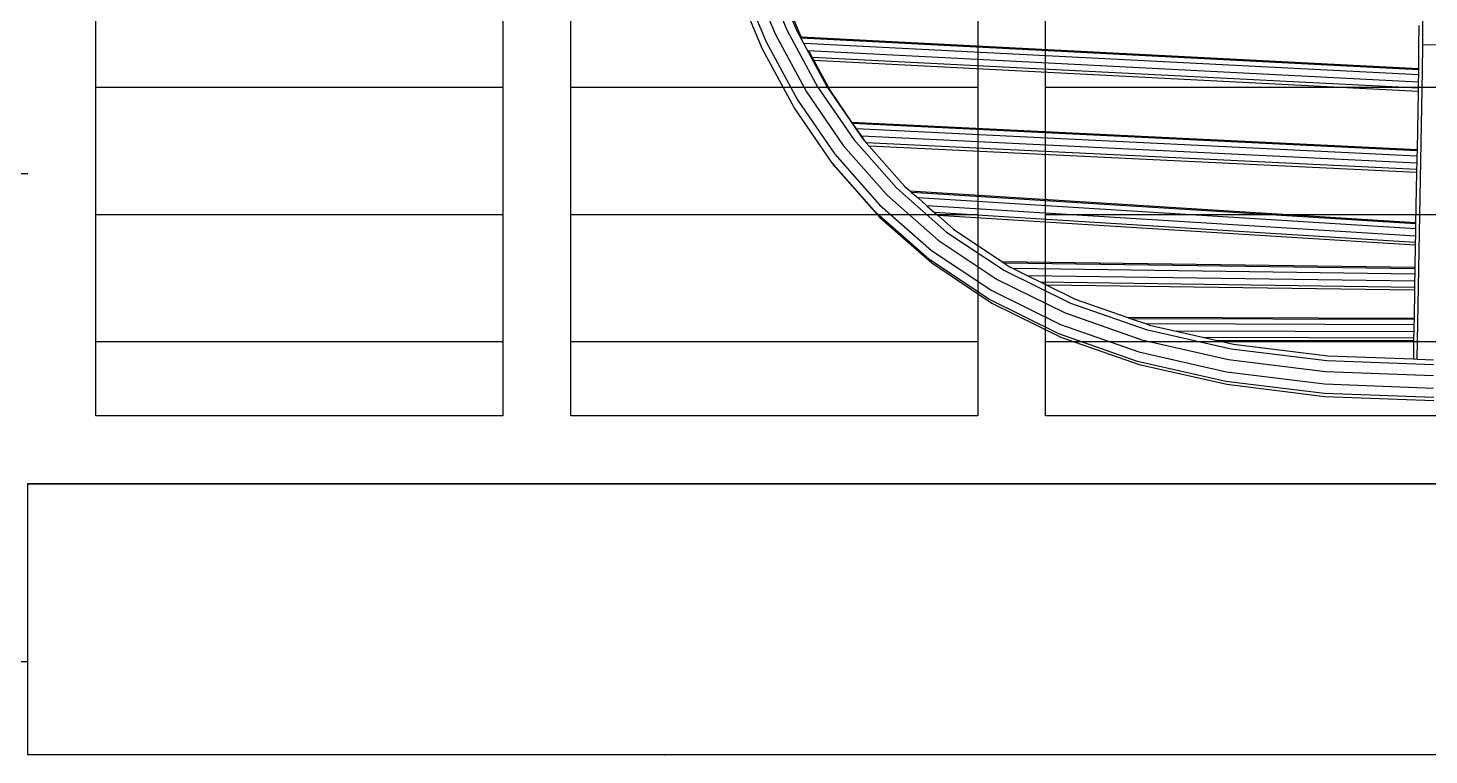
# Model space of a CAD drawing. Header units: millimetres. Extents: x -12551121 to 353735, y 112272 to 285506.
# Drawn here: x 101067 to 102100, y 169851 to 170388 of the extents above; entities that cross this region are included whole.
import ezdxf

# ---------------------------------------------------------------- set-up
doc = ezdxf.new("R2010")
doc.units = ezdxf.units.MM
doc.header["$MEASUREMENT"] = 0
for name, color, linetype in [('+AT9-HATCH', 8, 'Continuous'), ('+AT9_Hardscape', 1, 'Continuous'), ('SHEARWALL L9-L28', 4, 'Continuous')]:
    doc.layers.add(name, color=color, linetype=linetype)

# ---------------------------------------------------------------- blocks, each defined once
blk = doc.blocks.new('cof')
at = {"layer": '+AT9_Hardscape', "color": 1}
for p, q in [((-485.9, -1153.6), (-467, -1198.5)), ((-478.8, -1148.8), (-460.1, -1193.2)), ((-470, -1146.3), (-451.5, -1190.1)), ((-462.7, -1147.1), (-444.5, -1190.5)), ((-459.6, -1151.5), (-441.7, -1194.1)), ((-469.6, -1204), (-488.5, -1158.9)), ((16.9, -1200.9), (16.9, -1171.7)), ((14, -1186.6), (13.9, -1201.8)), ((-460.1, -1193.2), (-437.4, -1235.4)), ((-451.5, -1190.1), (-429.1, -1231.7)), ((-444.5, -1190.5), (-422.4, -1231.5)), ((-441.7, -1194.1), (-441.3, -1194.9)), ((-441.3, -1194.9), (13.8, -1218.2)), ((-441.3, -1194.9), (-441.2, -1195)), ((13.8, -1219.1), (-441.2, -1195.8)), ((-446.4, -1247), (-469.6, -1204)), ((-467, -1198.5), (-444, -1241.3)), ((13.7, -1222.9), (-439.1, -1199.8)), ((13.6, -1228.2), (-435.8, -1205.2)), ((-435.6, -1205.5), (-433.1, -1210)), ((13.9, -1201.8), (13.8, -1218.2)), ((16.7, -1220), (16.9, -1200.9)), ((41.1, -1200.7), (16.9, -1200.9)), ((13.5, -1232.8), (-433.1, -1210)), ((-433.1, -1210), (-431.9, -1212.3)), ((13.5, -1235.1), (-431.9, -1212.3)), ((-431.9, -1212.3), (-419.7, -1234.9)), ((13.8, -1218.2), (13.8, -1219.1)), ((12.9, -1432.5), (16.7, -1220)), ((13.6, -1228.2), (13.5, -1232.8)), ((13.7, -1222.9), (13.6, -1228.2)), ((13.8, -1219.1), (13.7, -1221.9)), ((13.7, -1221.9), (13.7, -1222.9)), ((-437.4, -1235.4), (-410.2, -1275.1)), ((-429.1, -1231.7), (-402.4, -1270.6)), ((-422.4, -1231.5), (-396, -1269.8)), ((-419.7, -1234.9), (-404, -1257.8)), ((13.5, -1235.1), (12.7, -1278)), ((13.5, -1232.8), (13.5, -1235.1)), ((-418.6, -1287.5), (-446.4, -1247)), ((-444, -1241.3), (-416.4, -1281.5)), ((-404, -1257.8), (12.7, -1278)), ((-404, -1257.8), (-403.3, -1258.8)), ((12.7, -1279), (-403.3, -1258.8)), ((-403.3, -1258.8), (-400.6, -1262.8)), ((12.6, -1282.8), (-400.6, -1262.8)), ((-400.6, -1262.8), (-396.8, -1268.2)), ((12.5, -1288), (-396.8, -1268.2)), ((-396.8, -1268.2), (-394.6, -1271.5)), ((-396, -1269.8), (-394.6, -1271.5)), ((-410.2, -1275.1), (-377.9, -1311.7)), ((-402.4, -1270.6), (-370.8, -1306.4)), ((-394.6, -1271.5), (-393.2, -1273)), ((12.4, -1292.6), (-393.2, -1273)), ((-393.2, -1273), (-391.2, -1275.4)), ((12.4, -1294.9), (-391.2, -1275.4)), ((-391.2, -1275.4), (-365, -1305)), ((12.7, -1279), (12.6, -1282.8)), ((12.7, -1278), (12.7, -1279)), ((-416.1, -1290.7), (-418.6, -1287.5)), ((-417.2, -1289.1), (-418.6, -1287.5)), ((-417.2, -1289.1), (-417.1, -1289.2)), ((-385.7, -1324.9), (-417.1, -1289.2)), ((-416.4, -1281.5), (-383.6, -1318.7)), ((-416.1, -1290.7), (-383.4, -1327.9)), ((12.5, -1288), (12.4, -1292.5)), ((12.6, -1282.8), (12.5, -1288)), ((12.4, -1294.9), (11.7, -1331.7)), ((12.4, -1292.5), (12.4, -1292.6)), ((12.4, -1292.6), (12.4, -1294.9)), ((-370.8, -1306.4), (-334, -1338.8)), ((-365, -1305), (-361.1, -1308.5)), ((-361.1, -1308.5), (11.7, -1331.7)), ((-361.1, -1308.5), (-359.9, -1309.6)), ((11.7, -1332.7), (-359.9, -1309.6)), ((-359.9, -1309.6), (-355.1, -1313.7)), ((-383.6, -1318.7), (-345.2, -1352.4)), ((-377.9, -1311.7), (-340.2, -1344.7)), ((11.6, -1336.5), (-355.1, -1313.7)), ((-355.1, -1313.7), (-348.7, -1319.4)), ((11.5, -1341.8), (-348.7, -1319.4)), ((-348.7, -1319.4), (-343, -1324.3)), ((-347, -1358.8), (-385.7, -1324.9)), ((-383.4, -1327.9), (-345, -1361.5)), ((11.4, -1346.4), (-343, -1324.3)), ((-343, -1324.3), (-340.3, -1326.7)), ((11.4, -1348.6), (-340.3, -1326.7)), ((-340.3, -1326.7), (-328.9, -1336.8)), ((11.7, -1331.7), (11.7, -1332.7)), ((-334, -1338.8), (-291.4, -1367.2)), ((-328.9, -1336.8), (-293.2, -1360.6)), ((11.5, -1341.8), (11.4, -1346.4)), ((11.6, -1336.5), (11.5, -1341.8)), ((11.7, -1332.7), (11.6, -1336.2)), ((11.6, -1336.2), (11.6, -1336.5)), ((-345.2, -1352.4), (-300.8, -1382)), ((-340.2, -1344.7), (-296.7, -1373.8)), ((11.4, -1348.6), (11.1, -1364.8)), ((11.4, -1346.4), (11.4, -1348.6)), ((-302.3, -1388.6), (-347, -1358.8)), ((-345, -1361.5), (-300.6, -1391.2)), ((-293.2, -1360.6), (11.1, -1364.8)), ((-293.2, -1360.6), (-291.6, -1361.7)), ((11.1, -1365.9), (-291.6, -1361.7)), ((-291.6, -1361.7), (-287.1, -1364.7)), ((-291.4, -1367.2), (-242.6, -1391.3)), ((-287.1, -1364.7), (-285, -1365.7)), ((11, -1369.8), (-285, -1365.7)), ((-285, -1365.7), (-274.1, -1371.1)), ((10.9, -1375), (-274.1, -1371.1)), ((-274.1, -1371.1), (-264.6, -1375.8)), ((11, -1369.8), (10.9, -1375)), ((11.1, -1365.9), (11, -1369.8)), ((11.1, -1364.8), (11.1, -1365.9)), ((-300.8, -1382), (-250, -1407.1)), ((-296.7, -1373.8), (-246.7, -1398.5)), ((10.9, -1379.6), (-264.6, -1375.8)), ((-264.6, -1375.8), (-260.2, -1378)), ((10.8, -1381.7), (-260.2, -1378)), ((-260.2, -1378), (-239.2, -1388.4)), ((10.8, -1381.7), (10.5, -1402.2)), ((10.9, -1379.6), (10.8, -1381.7)), ((10.9, -1375), (10.9, -1379.6)), ((-251.2, -1413.9), (-302.3, -1388.6)), ((-300.6, -1391.2), (-249.8, -1416.3)), ((-242.6, -1391.3), (-187, -1410.7)), ((-239.2, -1388.4), (-201.2, -1401.6)), ((-246.7, -1398.5), (-190.1, -1418.3)), ((-201.2, -1401.6), (10.5, -1402.2)), ((-201.2, -1401.6), (-198.1, -1402.7)), ((10.5, -1403.3), (-198.1, -1402.7)), ((-198.1, -1402.7), (-186.8, -1406.6)), ((10.5, -1403.3), (10.4, -1407.2)), ((10.5, -1402.2), (10.5, -1403.3)), ((-193.3, -1434.2), (-251.2, -1413.9)), ((-250, -1407.1), (-192.4, -1427.2)), ((-187, -1410.7), (-124.3, -1425)), ((10.4, -1407.2), (-186.8, -1406.6)), ((-186.8, -1406.6), (-184.5, -1407.4)), ((-184.5, -1407.4), (-164.7, -1411.9)), ((10.3, -1412.4), (-164.7, -1411.9)), ((-164.7, -1411.9), (-144.3, -1416.6)), ((10.3, -1412.4), (10.2, -1417)), ((10.4, -1407.2), (10.3, -1412.4)), ((-249.8, -1416.3), (-192.2, -1436.4)), ((-190.1, -1418.3), (-126.2, -1432.8)), ((10.2, -1417), (-144.3, -1416.6)), ((-144.3, -1416.6), (-134.7, -1418.7)), ((10.2, -1419.1), (-134.7, -1418.7)), ((-134.7, -1418.7), (-122.6, -1421.5)), ((-124.3, -1425), (-53.8, -1433.6)), ((-122.6, -1421.5), (-53, -1430)), ((10.2, -1419.1), (10, -1432.4)), ((10.2, -1417), (10.2, -1419.1)), ((-128.2, -1448.9), (-193.3, -1434.2)), ((-192.4, -1427.2), (-127.7, -1441.9)), ((-126.2, -1432.8), (-54.7, -1441.6)), ((-53.8, -1433.6), (24.8, -1436.6)), ((-53, -1430), (10, -1432.4)), ((10, -1432.4), (12.9, -1432.5)), ((12.9, -1432.5), (24.9, -1433)), ((-192.2, -1436.4), (-127.5, -1451.1)), ((-127.7, -1441.9), (-55.4, -1450.8)), ((-54.7, -1441.6), (24.8, -1444.6)), ((-55.6, -1457.8), (-128.2, -1448.9)), ((-127.5, -1451.1), (-55.2, -1460)), ((-55.4, -1450.8), (24.9, -1453.9)), ((25, -1460.9), (-55.6, -1457.8)), ((-55.2, -1460), (25.1, -1463))]:
    blk.add_line(p, q, dxfattribs=at)

msp = doc.modelspace()

# ---------------------------------------------------------------- hatches: boundary and pattern name
at = {"layer": '+AT9-HATCH'}
h = msp.add_hatch(dxfattribs=at)
h.set_pattern_fill('LINE', color=8, scale=750)
h.paths.add_polyline_path([(98342.2, 176851.5), (98342.2, 179526.5), (97292.2, 179526.5, 0.414214), (96392.2, 178626.5), (96392.2, 177751.5, -0.414214), (95292.2, 176651.5), (94892.2, 176651.5), (94892.2, 174751.5), (96392.2, 174751.5, 0.414214), (97292.2, 175651.5), (97292.2, 176001.5), (97292.2, 176451.5, -0.414214), (97692.2, 176851.5), (98342.2, 176851.5)], is_closed=False)
h.paths.add_polyline_path([(98392.2, 179526.5), (98392.2, 176851.5), (98692.2, 176851.5), (98692.2, 179526.5)])
h.paths.add_polyline_path([(98742.2, 179526.5), (98742.2, 176851.5), (99042.2, 176851.5), (99042.2, 179526.5)])
h.paths.add_polyline_path([(99367.2, 179526.5), (99367.2, 176851.5), (99667.2, 176851.5), (99667.2, 179526.5)])
h.paths.add_polyline_path([(99717.2, 179526.5), (99717.2, 176851.5), (100017.2, 176851.5), (100017.2, 179526.5)])
h.paths.add_polyline_path([(100067.2, 179526.5), (100067.2, 176851.5), (100367.2, 176851.5), (100367.2, 179526.5)])
h.paths.add_polyline_path([(100417.2, 179526.5), (100417.2, 176851.5), (100717.2, 176851.5), (100717.2, 179526.5)])
h.paths.add_polyline_path([(101067.2, 176716), (101067.2, 179526.5), (100767.2, 179526.5), (100767.2, 176851.5), (100767.2, 176851.5, -0.21525)])
h.paths.add_polyline_path([(101117.2, 179526.5), (101117.2, 173451.5), (101417.2, 173451.5), (101417.2, 179504, 0.056082), (101217.2, 179526.5), (101117.2, 179526.5)], is_closed=False)
h.paths.add_polyline_path([(101467.2, 179491.1), (101467.2, 173451.5), (101767.2, 173451.5), (101767.2, 179338.9, 0.094274)])
h.paths.add_polyline_path([(102117.2, 178626.6, 0.213378), (101817.2, 179297.3), (101817.2, 173451.5), (102117.2, 173451.5), (102117.2, 178626.5)], is_closed=False)
h.paths.add_polyline_path([(101817.2, 173101.5), (101817.2, 170101.5), (102117.2, 170101.5), (102117.2, 173101.5)])
h.paths.add_polyline_path([(101467.2, 173101.5), (101467.2, 170101.5), (101767.2, 170101.5), (101767.2, 173101.5)])
h.paths.add_polyline_path([(101117.2, 173101.5), (101117.2, 170101.5), (101417.2, 170101.5), (101417.2, 173101.5)])
h.paths.add_polyline_path([(101117.2, 169801.5), (101117.2, 166601.5), (101417.2, 166601.5), (101417.2, 169801.5)])
h.paths.add_polyline_path([(101467.2, 169801.5), (101467.2, 166601.5), (101767.2, 166601.5), (101767.2, 169801.5)])
h.paths.add_polyline_path([(101817.2, 169801.5), (101817.2, 166601.5), (102117.2, 166601.5), (102117.2, 169801.5)])
h.paths.add_polyline_path([(102517.2, 169801.5), (102817.2, 169801.5), (102817.2, 166601.5), (102517.2, 166601.5)])
h.paths.add_polyline_path([(102167.2, 169801.5), (102467.2, 169801.5), (102467.2, 166601.5), (102167.2, 166601.5)])
h.paths.add_polyline_path([(102867.2, 169801.5), (103167.2, 169801.5), (103167.2, 166601.5), (102867.2, 166601.5)])
h.paths.add_polyline_path([(102867.2, 173101.5), (103167.2, 173101.5), (103167.2, 170101.5), (102867.2, 170101.5)])
h.paths.add_polyline_path([(102167.2, 173101.5), (102467.2, 173101.5), (102467.2, 170101.5), (102167.2, 170101.5)])
h.paths.add_polyline_path([(102517.2, 173101.5), (102817.2, 173101.5), (102817.2, 170101.5), (102517.2, 170101.5)])
at = {"layer": '+AT9_Hardscape'}
h = msp.add_hatch(dxfattribs=at)
h.set_pattern_fill('CTYSQMK2', color=8, scale=30)
h.set_pattern_definition([(0, (84.85, 0), (360, 360), [550.293, -169.707]), (90, (0, 84.85), (-360, 360), [550.293, -169.707]), (45, (275.15, 360), (-360.0008, 360.0008), [120, -389.118]), (315, (275.15, 360), (360.0008, 360.0008), [120, -389.118]), (45, (360, 275.15), (-360.0008, 360.0008), [120, -389.118]), (315, (360, 444.85), (360.0008, 360.0008), [120, -389.118])])
h.paths.add_polyline_path([(103192.2, 169851.6), (101067.2, 169851.6), (101067.2, 170051.5), (101067.2, 173151.6), (101067.2, 173351.5), (101067.2, 176451.5, 0.414214), (100767.2, 176751.5), (99292.2, 176751.5), (99092.2, 176751.5), (98142.2, 176751.5), (97692.2, 176751.5, 0.414213), (97392.2, 176451.5), (97392.2, 176001.5), (97392.2, 175651.5, -0.414214), (96392.2, 174651.5), (94842.2, 174651.5), (94842.2, 173826.5), (97342.2, 173826.5), (97342.2, 173226.5), (97342.2, 171216.5), (99072.2, 171216.5), (99092.2, 171216.5), (99092.2, 175751.6), (99272.2, 175751.6), (99292.2, 175751.5), (99292.2, 170526.6), (99272.2, 170526.5), (99272.2, 166551.6), (101067.2, 166551.6), (101078.7, 169851.5), (101972.2, 169851.5), (101972.2, 169801.5), (102117.2, 169801.5), (102117.2, 168556.8), (102167.2, 168556.8), (102161.9, 169077.1), (102122.2, 169077.1), (102122.2, 169851.5), (103015.8, 169851.5), (103015.8, 169801.5), (103042.2, 169801.5), (103042.2, 169851.5), (103192.2, 169851.5)], is_closed=False)
h.paths.add_polyline_path([(102167.2, 171018), (102117.2, 171021.5), (102167.2, 171020.1), (102175.7, 171019.9)], is_closed=False)
h.paths.add_polyline_path([(94842.2, 173226.5), (94822.2, 171216.5), (96211.9, 171216.5), (96442.2, 171216.5), (96442.2, 173226.5), (94842.2, 173226.5)])
h.paths.add_polyline_path([(96442.2, 173226.5), (96442.2, 171216.5), (96742.2, 171216.5), (96742.2, 173226.5)])
h.paths.add_polyline_path([(97042.2, 173226.5), (96742.2, 173226.5), (96742.2, 171216.5), (97042.2, 171216.5)])
h.paths.add_polyline_path([(97042.2, 171216.5), (97342.2, 171216.5), (97342.2, 173226.5), (97042.2, 173226.5)])

# ---------------------------------------------------------------- linework, layer by layer
at = {"layer": '+AT9_Hardscape', "elevation": 0}
for points in [[(101117.2, 173101.5), (101417.2, 173101.5), (101417.2, 170101.5), (101117.2, 170101.5)], [(101467.2, 173101.5), (101767.2, 173101.5), (101767.2, 170101.5), (101467.2, 170101.5)], [(101817.2, 173101.5), (102117.2, 173101.5), (102117.2, 170101.5), (101817.2, 170101.5)], [(101817.2, 173101.5), (102117.2, 173101.5), (102117.2, 170101.5), (101817.2, 170101.5)]]:
    msp.add_lwpolyline(points, close=True, dxfattribs=at)
at = {"layer": 'SHEARWALL L9-L28', "color": 1, "elevation": 0}
for points in [[(101067.2, 170051.6), (103342.1, 170051.6), (103342.1, 169851.6), (101067.2, 169851.6)], [(101067.2, 170051.6), (103342.1, 170051.6), (103342.1, 169851.6), (101067.2, 169851.6)], [(101067.2, 170051.6), (103342.1, 170051.6), (103342.1, 169851.6), (101067.2, 169851.6)], [(101067.2, 170051.6), (103342.1, 170051.6), (103342.1, 169851.6), (101067.2, 169851.6)], [(101067.2, 170051.6), (103342.1, 170051.6), (103342.1, 169851.6), (101067.2, 169851.6)], [(101067.2, 170051.6), (103342.1, 170051.6), (103342.1, 169851.6), (101067.2, 169851.6)], [(101067.2, 170051.6), (103342.1, 170051.6), (103342.1, 169851.6), (101067.2, 169851.6)], [(101067.2, 170051.6), (103342.1, 170051.6), (103342.1, 169851.6), (101067.2, 169851.6)], [(101067.2, 170051.5), (103342.1, 170051.5), (103342.1, 169851.5), (101067.2, 169851.5)], [(101067.2, 170051.5), (103342.1, 170051.5), (103342.1, 169851.5), (101067.2, 169851.5)], [(101067.2, 170051.5), (103342.1, 170051.5), (103342.1, 169851.5), (101067.2, 169851.5)], [(101067.2, 170051.5), (103342.1, 170051.5), (103342.1, 169851.5), (101067.2, 169851.5)], [(101067.2, 170051.5), (103342.1, 170051.5), (103342.1, 169851.5), (101067.2, 169851.5)]]:
    msp.add_lwpolyline(points, close=True, dxfattribs=at)
at = {"layer": 'SHEARWALL L9-L28', "color": 1}
msp.add_lwpolyline([(101067.2, 170051.5), (103342.1, 170051.5), (103342.1, 169851.5), (101067.2, 169851.5)], close=True, dxfattribs=at)

# ---------------------------------------------------------------- block references
msp.add_blockref('cof', (102078.3, 171575.9))

doc.saveas('drawing.dxf')
